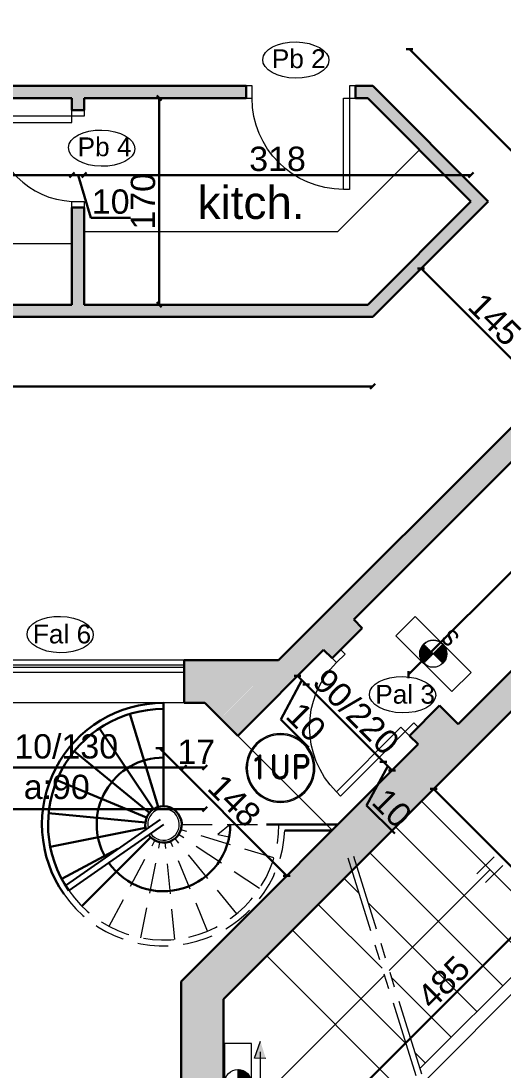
# Model space of a CAD drawing. Header units: millimetres. Extents: x 2804 to 3317, y 6834 to 7064.
# Drawn here: x 2850.22 to 2854.18, y 6931.71 to 6940.34 of the extents above; entities that cross this region are included whole.
import ezdxf

# ---------------------------------------------------------------- set-up
doc = ezdxf.new("R2010")
doc.units = ezdxf.units.MM
doc.header["$PDMODE"] = 1
for name, pattern in [('ACAD_ISO03W100', [30, 12, -18]), ('HIDDEN', [0.375, 0.25, -0.125]), ('PHANTOM2', [1.25, 0.625, -0.125, 0.125, -0.125, 0.125, -0.125])]:
    doc.linetypes.add(name, pattern=pattern)
for name, color, linetype, lineweight in [('cach', 7, 'HIDDEN', 20), ('cotation', 3, 'Continuous', 30), ('Escalier', 250, 'Continuous', 30), ('menuise', 50, 'Continuous', 18), ('SECURITE', 2, 'Continuous', 0), ('STRCUTURE METALLIQUE', 3, 'Continuous', 20), ('texte', 3, 'Continuous', 9), ('zin fin', 6, 'Continuous', 9), ('Zin inter', 80, 'ACAD_ISO03W100', 5), ('zin menuiserie', 150, 'Continuous', 5), ('Zin mur', 30, 'Continuous', 30), ('zin sanit', 150, 'Continuous', 5)]:
    doc.layers.add(name, color=color, linetype=linetype, lineweight=lineweight)
doc.layers.add('zin hatch mur', color=8, linetype='Continuous')
doc.layers.add('zin texte', color=33, linetype='Continuous')
doc.styles.add('ARIAL', font='arial.ttf')
doc.styles.add('PA3', font='arial.ttf', dxfattribs={"height": 3})
doc.styles.add('PsikTxtStyle', font='arial.ttf')
doc.styles.add('ROMAND', font='ROMAND.shx')
doc.styles.get("Standard").update_dxf_attribs({"font": 'arial.ttf'})
doc.dimstyles.new('cotation 100', dxfattribs={"dimtxt": 0.2, "dimasz": 0.04, "dimexe": 0, "dimexo": 0, "dimgap": 0.03, "dimtad": 1, "dimdec": 0, "dimlfac": 100, "dimdsep": 46, "dimtxsty": 'ARIAL', "dimblk": 'OBLIQUE', "dimcen": 0.09, "dimse1": 1, "dimse2": 1, "dimclrd": 256, "dimclre": 256, "dimclrt": 256, "dimadec": 3, "dimazin": 2, "dimtfac": 1, "dimtdec": 0, "dimtofl": 0, "dimtmove": 1, "dimatfit": 3, "dimfxl": 0, "dimtolj": 1, "dimtzin": 0, "dimlwd": -1, "dimlwe": -1, "dimarcsym": 0})

# ---------------------------------------------------------------- blocks, each defined once
blk = doc.blocks.new('P70')
at = {"layer": 'zin menuiserie'}
for p, q in [((0, 650), (0, 0)), ((50, 650), (0, 650)), ((50, 0), (50, 650)), ((-700, 0), (-650, 0)), ((-700, -100), (-700, 0)), ((-650, 0), (-650, -100)), ((0, 0), (100, 0)), ((50, -100), (50, 0)), ((100, 0), (100, -100)), ((-650, -100), (-700, -100)), ((100, -100), (50, -100))]:
    blk.add_line(p, q, dxfattribs=at)
blk.add_arc((31.3, -31.3), 682, 92.62748, 177.37252, dxfattribs=at)
blk = doc.blocks.new('_Oblique')
at = {"color": 0, "linetype": 'ByBlock', "lineweight": -2}
blk.add_line((-0.5, -0.5), (0.5, 0.5), dxfattribs=at)
blk = doc.blocks.new('*D120')
at = {"layer": 'cotation', "transparency": 16777216}
blk.add_line((2853.5091, 6938.3089), (2854.5346, 6937.2834), dxfattribs=at)
at = {"layer": 'Defpoints', "color": 0, "transparency": 16777216}
for p in [(2853.1109, 6937.9107), (2854.5346, 6937.2834), (2854.1364, 6936.8852)]:
    blk.add_point(p, dxfattribs=at)
at = {"layer": 'cotation', "transparency": 16777216, "xscale": 0.04, "yscale": 0.04, "zscale": 0.04}
for p, rotation in [((2853.5091, 6938.3089), 134.999999999441), ((2854.5346, 6937.2834), 314.999999999441)]:
    blk.add_blockref('_Oblique', p, dxfattribs=dict(at, rotation=rotation))
at = {"layer": 'cotation', "transparency": 16777216, "insert": (2854.1153, 6937.8896), "char_height": 0.2, "attachment_point": 5, "rotation": 315, "style": 'ARIAL'}
blk.add_mtext('\\A1;145', dxfattribs=at)
blk = doc.blocks.new('*D121')
at = {"layer": 'cotation', "transparency": 16777216}
blk.add_line((2855.7669, 6937.3285), (2853.4064, 6934.9681), dxfattribs=at)
at = {"layer": 'Defpoints', "color": 0, "transparency": 16777216}
for p in [(2856.1986, 6936.8968), (2853.4064, 6934.9681), (2853.8382, 6934.5364)]:
    blk.add_point(p, dxfattribs=at)
at = {"layer": 'cotation', "transparency": 16777216, "xscale": 0.04, "yscale": 0.04, "zscale": 0.04}
for p, rotation in [((2855.7669, 6937.3285), 45.00000000029249), ((2853.4064, 6934.9681), 225.0000000002925)]:
    blk.add_blockref('_Oblique', p, dxfattribs=dict(at, rotation=rotation))
at = {"layer": 'cotation', "transparency": 16777216, "insert": (2854.4932, 6936.2418), "char_height": 0.2, "attachment_point": 5, "rotation": 45, "style": 'ARIAL'}
blk.add_mtext('\\A1;334', dxfattribs=at)
blk = doc.blocks.new('*D128')
at = {"layer": 'cotation', "transparency": 16777216}
blk.add_line((2851.3535, 6939.7107), (2851.3535, 6938.0107), dxfattribs=at)
at = {"layer": 'Defpoints', "color": 0, "transparency": 16777216}
for p in [(2851.3535, 6939.7107), (2851.3535, 6938.0107), (2851.3535, 6938.0107)]:
    blk.add_point(p, dxfattribs=at)
at = {"layer": 'cotation', "transparency": 16777216, "xscale": 0.04, "yscale": 0.04, "zscale": 0.04}
for p, rotation in [((2851.3535, 6939.7107), 90), ((2851.3535, 6938.0107), 270)]:
    blk.add_blockref('_Oblique', p, dxfattribs=dict(at, rotation=rotation))
at = {"layer": 'cotation', "transparency": 16777216, "insert": (2851.2214, 6938.8607), "char_height": 0.2, "attachment_point": 5, "rotation": 90, "style": 'ARIAL'}
blk.add_mtext('\\A1;170', dxfattribs=at)
blk = doc.blocks.new('P90')
at = {"ltscale": 0.005}
for p, q in [((-50, 751.6), (-100, 751.6)), ((-100, 751.6), (-100, 0)), ((-50, 0), (-50, 751.6)), ((-900, -100), (-900, 0)), ((-900, 0), (-850, 0)), ((-850, 0), (-850, -100)), ((-100, 0), (-50, 0)), ((-50, 0), (0, 0)), ((-50, -100), (-50, 0)), ((0, 0), (0, -100)), ((-850, -100), (-900, -100)), ((0, -100), (-50, -100))]:
    blk.add_line(p, q, dxfattribs=at)
blk.add_arc((-100, 0), 751.6, 90, 180, dxfattribs=at)
blk = doc.blocks.new('*D133')
at = {"layer": 'cotation', "transparency": 16777216}
blk.add_line((2855.3892, 6938.138), (2853.4137, 6940.1135), dxfattribs=at)
at = {"layer": 'Defpoints', "color": 0, "transparency": 16777216}
for p in [(2853.4137, 6940.1135), (2853.1109, 6939.8107), (2855.0319, 6937.7807)]:
    blk.add_point(p, dxfattribs=at)
at = {"layer": 'cotation', "transparency": 16777216, "xscale": 0.04, "yscale": 0.04, "zscale": 0.04}
for p, rotation in [((2853.4137, 6940.1135), 135.0000000005856), ((2855.3892, 6938.138), 315.0000000005855)]:
    blk.add_blockref('_Oblique', p, dxfattribs=dict(at, rotation=rotation))
at = {"layer": 'cotation', "transparency": 16777216, "insert": (2854.4949, 6939.2192), "char_height": 0.2, "attachment_point": 5, "rotation": 315, "style": 'ARIAL'}
blk.add_mtext('\\A1;279', dxfattribs=at)
blk = doc.blocks.new('*D139')
at = {"layer": 'cotation', "transparency": 16777216}
blk.add_line((2852.0744, 6930.6311), (2855.5016, 6934.0583), dxfattribs=at)
at = {"layer": 'Defpoints', "color": 0, "transparency": 16777216}
for p in [(2855.5004, 6934.0595), (2855.5016, 6934.0583), (2852.0731, 6930.6323)]:
    blk.add_point(p, dxfattribs=at)
at = {"layer": 'cotation', "transparency": 16777216, "xscale": 0.04, "yscale": 0.04, "zscale": 0.04}
for p, rotation in [((2855.5016, 6934.0583), 44.99999999995059), ((2852.0744, 6930.6311), 224.9999999999506)]:
    blk.add_blockref('_Oblique', p, dxfattribs=dict(at, rotation=rotation))
at = {"layer": 'cotation', "transparency": 16777216, "insert": (2853.6945, 6932.4381), "char_height": 0.2, "attachment_point": 5, "rotation": 45, "style": 'ARIAL'}
blk.add_mtext('\\A1;485', dxfattribs=at)
blk = doc.blocks.new('*D141')
at = {"layer": 'cotation', "transparency": 16777216}
blk.add_line((2853.612, 6934.0273), (2856.6525, 6930.9867), dxfattribs=at)
at = {"layer": 'Defpoints', "color": 0, "transparency": 16777216}
for p in [(2853.5116, 6933.927), (2856.6525, 6930.9867), (2856.5522, 6930.8864)]:
    blk.add_point(p, dxfattribs=at)
at = {"layer": 'cotation', "transparency": 16777216, "xscale": 0.04, "yscale": 0.04, "zscale": 0.04}
for p, rotation in [((2853.612, 6934.0273), 134.99999999991), ((2856.6525, 6930.9867), 314.99999999991)]:
    blk.add_blockref('_Oblique', p, dxfattribs=dict(at, rotation=rotation))
at = {"layer": 'cotation', "transparency": 16777216, "insert": (2855.2257, 6932.6005), "char_height": 0.2, "attachment_point": 5, "rotation": 315, "style": 'ARIAL'}
blk.add_mtext('\\A1;430', dxfattribs=at)
blk = doc.blocks.new('*D143')
at = {"layer": 'cotation', "transparency": 16777216}
blk.add_line((2846.415, 6933.8617), (2851.7296, 6933.8617), dxfattribs=at)
at = {"layer": 'Defpoints', "color": 0, "transparency": 16777216}
for p in [(2846.415, 6934.7357), (2851.7296, 6934.7357), (2851.7296, 6933.8617)]:
    blk.add_point(p, dxfattribs=at)
at = {"layer": 'cotation', "transparency": 16777216, "xscale": 0.04, "yscale": 0.04, "zscale": 0.04, "rotation": 180}
blk.add_blockref('_Oblique', (2846.415, 6933.8617), dxfattribs=at)
at = {"layer": 'cotation', "transparency": 16777216, "xscale": 0.04, "yscale": 0.04, "zscale": 0.04}
blk.add_blockref('_Oblique', (2851.7296, 6933.8617), dxfattribs=at)
at = {"layer": 'cotation', "transparency": 16777216, "insert": (2849.0723, 6933.9939), "char_height": 0.2, "attachment_point": 5, "style": 'ARIAL'}
blk.add_mtext('\\A1;531', dxfattribs=at)
blk = doc.blocks.new('*D144')
at = {"layer": 'cotation', "transparency": 16777216}
blk.add_line((2851.3557, 6934.3617), (2852.4035, 6933.3139), dxfattribs=at)
at = {"layer": 'Defpoints', "color": 0, "transparency": 16777216}
for p in [(2851.7296, 6934.7357), (2852.7775, 6933.6878), (2852.4035, 6933.3139)]:
    blk.add_point(p, dxfattribs=at)
at = {"layer": 'cotation', "transparency": 16777216, "xscale": 0.04, "yscale": 0.04, "zscale": 0.04}
for p, rotation in [((2851.3557, 6934.3617), 134.9999999999751), ((2852.4035, 6933.3139), 314.9999999999751)]:
    blk.add_blockref('_Oblique', p, dxfattribs=dict(at, rotation=rotation))
at = {"layer": 'cotation', "transparency": 16777216, "insert": (2851.973, 6933.9312), "char_height": 0.2, "attachment_point": 5, "rotation": 315, "style": 'ARIAL'}
blk.add_mtext('\\A1;148', dxfattribs=at)
blk = doc.blocks.new('*D145')
at = {"layer": 'cotation', "transparency": 16777216}
blk.add_line((2846.6211, 6937.3386), (2853.1109, 6937.3386), dxfattribs=at)
at = {"layer": 'Defpoints', "color": 0, "transparency": 16777216}
for p in [(2846.6211, 6937.9107), (2853.1109, 6937.9107), (2853.1109, 6937.3386)]:
    blk.add_point(p, dxfattribs=at)
at = {"layer": 'cotation', "transparency": 16777216, "xscale": 0.04, "yscale": 0.04, "zscale": 0.04, "rotation": 180}
blk.add_blockref('_Oblique', (2846.6211, 6937.3386), dxfattribs=at)
at = {"layer": 'cotation', "transparency": 16777216, "xscale": 0.04, "yscale": 0.04, "zscale": 0.04}
blk.add_blockref('_Oblique', (2853.1109, 6937.3386), dxfattribs=at)
at = {"layer": 'cotation', "transparency": 16777216, "insert": (2849.866, 6937.4707), "char_height": 0.2, "attachment_point": 5, "style": 'ARIAL'}
blk.add_mtext('\\A1;649', dxfattribs=at)
blk = doc.blocks.new('*X298')
at = {"color": 0, "linetype": 'Continuous'}
for p, q in [((2123.93, 1390.31), (2124, 1390.38)), ((2133.9, 1380.42), (2123.94, 1390.38)), ((2123.98, 1389.47), (2124.89, 1390.38)), ((2124.08, 1388.69), (2125.77, 1390.38)), ((2124.23, 1387.96), (2126.66, 1390.38)), ((2124.43, 1387.27), (2127.54, 1390.38)), ((2124.67, 1386.63), (2128.43, 1390.38)), ((2133.9, 1381.3), (2124.82, 1390.38)), ((2124.94, 1386.01), (2129.31, 1390.38)), ((2125.25, 1385.44), (2130.19, 1390.38)), ((2125.58, 1384.89), (2131.08, 1390.38)), ((2133.9, 1382.19), (2125.71, 1390.38)), ((2125.95, 1384.37), (2131.96, 1390.38)), ((2126.34, 1383.88), (2132.85, 1390.38)), ((2133.9, 1383.07), (2126.59, 1390.38)), ((2126.77, 1383.42), (2133.73, 1390.39)), ((2133.9, 1383.95), (2127.47, 1390.38)), ((2133.9, 1384.84), (2128.36, 1390.38)), ((2133.9, 1385.72), (2129.24, 1390.38)), ((2133.9, 1386.61), (2130.12, 1390.38)), ((2133.9, 1387.49), (2131.01, 1390.38)), ((2133.9, 1388.37), (2131.89, 1390.38)), ((2133.9, 1389.26), (2132.77, 1390.38)), ((2133.9, 1390.14), (2133.66, 1390.39)), ((2132.98, 1380.46), (2123.98, 1389.46)), ((2131.95, 1380.61), (2124.13, 1388.42)), ((2130.74, 1380.93), (2124.45, 1387.22)), ((2129.19, 1381.6), (2125.12, 1385.66)), ((2127.22, 1382.99), (2133.9, 1389.67)), ((2127.7, 1382.58), (2133.9, 1388.79)), ((2128.2, 1382.2), (2133.9, 1387.9)), ((2128.74, 1381.86), (2133.9, 1387.02)), ((2129.3, 1381.54), (2133.9, 1386.14)), ((2129.9, 1381.25), (2133.9, 1385.25)), ((2130.53, 1381), (2133.9, 1384.37)), ((2131.2, 1380.79), (2133.9, 1383.48)), ((2131.91, 1380.61), (2133.9, 1382.6)), ((2132.67, 1380.49), (2133.9, 1381.72)), ((2133.49, 1380.42), (2133.9, 1380.83))]:
    blk.add_line(p, q, dxfattribs=at)
blk = doc.blocks.new('*X299')
at = {"color": 0, "linetype": 'Continuous'}
for p, q in [((2123.93, 1390.31), (2124, 1390.38)), ((2133.9, 1380.42), (2123.94, 1390.38)), ((2123.98, 1389.47), (2124.89, 1390.38)), ((2132.98, 1380.46), (2123.98, 1389.46)), ((2124.08, 1388.69), (2125.77, 1390.38)), ((2131.95, 1380.61), (2124.13, 1388.42)), ((2124.23, 1387.96), (2126.66, 1390.38)), ((2124.43, 1387.27), (2127.54, 1390.38)), ((2124.67, 1386.63), (2128.43, 1390.38)), ((2133.9, 1381.3), (2124.82, 1390.38)), ((2124.94, 1386.01), (2129.31, 1390.38)), ((2125.25, 1385.44), (2130.19, 1390.38)), ((2125.58, 1384.89), (2131.08, 1390.38)), ((2133.9, 1382.19), (2125.71, 1390.38)), ((2125.95, 1384.37), (2131.96, 1390.38)), ((2126.34, 1383.88), (2132.85, 1390.38)), ((2133.9, 1383.07), (2126.59, 1390.38)), ((2126.77, 1383.42), (2133.73, 1390.39)), ((2127.22, 1382.99), (2133.9, 1389.67)), ((2133.9, 1383.95), (2127.47, 1390.38)), ((2127.7, 1382.58), (2133.9, 1388.79)), ((2133.9, 1384.84), (2128.36, 1390.38)), ((2133.9, 1385.72), (2129.24, 1390.38)), ((2133.9, 1386.61), (2130.12, 1390.38)), ((2133.9, 1387.49), (2131.01, 1390.38)), ((2133.9, 1388.37), (2131.89, 1390.38)), ((2133.9, 1389.26), (2132.77, 1390.38)), ((2133.9, 1390.14), (2133.66, 1390.39)), ((2130.74, 1380.93), (2124.45, 1387.22)), ((2129.19, 1381.6), (2125.12, 1385.66)), ((2128.2, 1382.2), (2133.9, 1387.9)), ((2128.74, 1381.86), (2133.9, 1387.02)), ((2129.3, 1381.54), (2133.9, 1386.14)), ((2129.9, 1381.25), (2133.9, 1385.25)), ((2130.53, 1381), (2133.9, 1384.37)), ((2131.2, 1380.79), (2133.9, 1383.48)), ((2131.91, 1380.61), (2133.9, 1382.6)), ((2132.67, 1380.49), (2133.9, 1381.72)), ((2133.49, 1380.42), (2133.9, 1380.83))]:
    blk.add_line(p, q, dxfattribs=at)
blk = doc.blocks.new('sec 2eme')
at = {"layer": 'SECURITE', "true_color": 0x939598}
h = blk.add_hatch(color=252, dxfattribs=at)
edge = h.paths.add_edge_path()
edge.add_arc((2620.9218, 6694.8111), 0.2835, -180, 0, ccw=False)
edge.add_arc((2620.9218, 6694.8111), 0.2835, 0, 180, ccw=False)
edge = h.paths.add_edge_path(flags=16)
edge.add_arc((2620.9218, 6694.8111), 0.2733, -180, 0, ccw=False)
edge.add_arc((2620.9218, 6694.8111), 0.2733, 0, 180, ccw=False)
at = {"layer": 'SECURITE', "color": 252, "true_color": 0x939598}
for p, q in [((2621.8727, 6695.8995, 1.3959), (2622.0309, 6696.0577, 1.3959)), ((2621.8727, 6695.8995, 1.3959), (2622.0309, 6696.0577, 1.3959)), ((2622.0309, 6696.0577, 1.3959), (2622.4908, 6695.5978, 1.3959)), ((2622.0309, 6696.0577, 1.3959), (2622.4908, 6695.5978, 1.3959)), ((2622.3326, 6695.4396, 1.3959), (2621.8727, 6695.8995, 1.3959)), ((2622.3326, 6695.4396, 1.3959), (2621.8727, 6695.8995, 1.3959)), ((2622.1005, 6695.6722, 1.3959), (2622.2582, 6695.8299, 1.3959)), ((2622.1005, 6695.6722, 1.3959), (2622.2582, 6695.8299, 1.3959)), ((2622.1005, 6695.6722, 1.3959), (2622.2582, 6695.8299, 1.3959)), ((2622.1005, 6695.6722, 1.3959), (2622.2582, 6695.8299, 1.3959)), ((2622.1005, 6695.6722, 1.3959), (2622.2582, 6695.8299, 1.3959)), ((2622.1005, 6695.6722, 1.3959), (2622.2582, 6695.8299, 1.3959)), ((2622.1005, 6695.6722, 1.3959), (2622.2582, 6695.8299, 1.3959)), ((2622.1005, 6695.6722, 1.3959), (2622.2582, 6695.8299, 1.3959)), ((2622.2582, 6695.6722, 1.3959), (2622.102, 6695.8282, 1.3959)), ((2622.2582, 6695.6722, 1.3959), (2622.102, 6695.8282, 1.3959)), ((2622.4908, 6695.5978, 1.3959), (2622.3326, 6695.4396, 1.3959)), ((2622.4908, 6695.5978, 1.3959), (2622.3326, 6695.4396, 1.3959)), ((2620.461, 6692.5452, 1.1167), (2620.461, 6691.9013, 1.1167)), ((2620.6825, 6692.5452, 1.1167), (2620.461, 6692.5452, 1.1167)), ((2620.461, 6692.5452, 1.1167), (2620.461, 6691.9013, 1.1167)), ((2620.6825, 6692.5452, 1.1167), (2620.461, 6692.5452, 1.1167)), ((2620.6825, 6691.9013, 1.1167), (2620.6825, 6692.5452, 1.1167)), ((2620.6825, 6691.9013, 1.1167), (2620.6825, 6692.5452, 1.1167)), ((2620.7089, 6692.4237, 1.1167), (2620.7565, 6692.5642, 1.1167)), ((2620.7089, 6692.4237, 1.1167), (2620.7565, 6692.5642, 1.1167)), ((2620.8014, 6692.4208, 1.1167), (2620.7089, 6692.4237, 1.1167)), ((2620.8014, 6692.4208, 1.1167), (2620.7089, 6692.4237, 1.1167)), ((2620.756, 6692.4773, 1.1167), (2620.7559, 6691.8794, 1.1167)), ((2620.756, 6692.4773, 1.1167), (2620.7559, 6691.8794, 1.1167)), ((2620.5717, 6692.3303, 1.1167), (2620.5716, 6692.1118, 1.1167)), ((2620.5717, 6692.3303, 1.1167), (2620.5716, 6692.1118, 1.1167))]:
    blk.add_line(p, q, dxfattribs=at)
for centre, radius in [((2622.1794, 6695.7511, 1.3959), 0.1115), ((2622.1794, 6695.7511, 1.3959), 0.1115), ((2620.5717, 6692.2199, 1.1167), 0.1104), ((2620.5717, 6692.2199, 1.1167), 0.1104)]:
    blk.add_circle(centre, radius, dxfattribs=at)
for centre, radius, start, end in [((2622.1794, 6695.7511, 1.3959), 0.1115, 135, 225), ((2622.1794, 6695.7511, 1.3959), 0.1115, 135, 225), ((2622.1794, 6695.7511, 1.3959), 0.1115, 135, 225), ((2622.1794, 6695.7511, 1.3959), 0.1115, 135, 225), ((2622.1794, 6695.7511, 1.3959), 0.1115, 135, 225), ((2622.1794, 6695.7511, 1.3959), 0.1115, 135, 225), ((2622.1794, 6695.7511, 1.3959), 0.1115, 45, 135), ((2622.1794, 6695.7511, 1.3959), 0.1115, 45, 135), ((2622.1794, 6695.7511, 1.3959), 0.1115, 45, 135), ((2622.1794, 6695.7511, 1.3959), 0.1115, 45, 135), ((2622.1794, 6695.7511, 1.3959), 0.1115, 45, 135), ((2622.1794, 6695.7511, 1.3959), 0.1115, 45, 135), ((2620.9218, 6694.8111, 0), 0.2835, 0, 180), ((2620.9218, 6694.8111, 0), 0.2733, 0, 180), ((2620.9218, 6694.8111, 0), 0.2835, 180, 0), ((2620.9218, 6694.8111, 0), 0.2733, 180, 0)]:
    blk.add_arc(centre, radius, start, end, dxfattribs=at)
blk.add_solid([(2620.7089, 6692.4237, 1.1167), (2620.7565, 6692.5642, 1.1167), (2620.8014, 6692.4208, 1.1167)], dxfattribs=at)
blk.add_solid([(2620.7089, 6692.4237, 1.1167), (2620.7565, 6692.5642, 1.1167), (2620.8014, 6692.4208, 1.1167)], dxfattribs=at)
at = {"layer": 'SECURITE', "color": 252, "true_color": 0x939598, "extrusion": (0, 0, -1)}
for name, p, xscale, yscale, zscale, rotation in [('*X298', (-2594.3057, 6689.851, -1.3959), 0.01118662045994821, 0.01118662045994821, 0.01118662045994821, 134.9614910721125), ('*X298', (-2594.3057, 6689.851, -1.3959), 0.01118662045994821, 0.01118662045994821, 0.01118662045994821, 134.9614910721125), ('*X298', (-2650.0569, 6689.8697, -1.3959), -0.01118662049062554, 0.01118662042579673, 0.01118662047361531, 225.0000000000001), ('*X298', (-2650.0569, 6689.8697, -1.3959), -0.01118662049062554, 0.01118662042579673, 0.01118662047361531, 225.0000000000001), ('*X299', (-2635.9699, 6715.8524, -1.1167), 0.01107475427745157, 0.01107475427745157, 0.01107475427745157, 270), ('*X299', (-2635.9699, 6715.8524, -1.1167), 0.01107475427745157, 0.01107475427745157, 0.01107475427745157, 270)]:
    blk.add_blockref(name, p, dxfattribs=dict(at, xscale=xscale, yscale=yscale, zscale=zscale, rotation=rotation))
at = {"layer": 'SECURITE', "color": 252, "true_color": 0x939598}
for name, p, xscale, yscale, zscale, rotation in [('*X298', (2650.0569, 6689.8697, 1.3959), 0.01118662049062553, 0.01118662049062553, 0.01118662049062553, 134.9999999999999), ('*X298', (2650.0569, 6689.8697, 1.3959), 0.01118662049062553, 0.01118662049062553, 0.01118662049062553, 134.9999999999999), ('*X299', (2635.9699, 6715.8524, 1.1167), -0.01107475427745157, 0.01107475427745157, 0.01107475427745157, 90), ('*X299', (2635.9699, 6715.8524, 1.1167), -0.01107475427745157, 0.01107475427745157, 0.01107475427745157, 90)]:
    blk.add_blockref(name, p, dxfattribs=dict(at, xscale=xscale, yscale=yscale, zscale=zscale, rotation=rotation))
at = {"layer": 'SECURITE', "color": 252, "true_color": 0x939598, "style": 'PA3', "text_generation_flag": 6, "width": 0.85}
blk.add_text('s', height=0.176, rotation=315, dxfattribs=at).set_placement((2622.4033, 6695.8923, 1.3959))
at = {"layer": 'SECURITE', "color": 252, "true_color": 0x939598, "style": 'ROMAND'}
blk.add_text('1UP', height=0.19125, dxfattribs=at).set_placement((2620.666, 6694.7253, 0))
blk = doc.blocks.new('*D459')
at = {"layer": 'cotation', "transparency": 16777216}
blk.add_line((2851.7296, 6934.2036), (2851.5582, 6934.2036), dxfattribs=at)
at = {"layer": 'Defpoints', "color": 0, "transparency": 16777216}
for p in [(2851.5582, 6934.7357), (2851.7296, 6934.7357), (2851.5582, 6934.2036)]:
    blk.add_point(p, dxfattribs=at)
at = {"layer": 'cotation', "transparency": 16777216, "xscale": 0.04, "yscale": 0.04, "zscale": 0.04}
for p, rotation in [((2851.5582, 6934.2036), 179.999999999392), ((2851.7296, 6934.2036), 359.9999999993921)]:
    blk.add_blockref('_Oblique', p, dxfattribs=dict(at, rotation=rotation))
at = {"layer": 'cotation', "transparency": 16777216, "insert": (2851.6589, 6934.334), "char_height": 0.2, "attachment_point": 5, "style": 'ARIAL'}
blk.add_mtext('\\A1;17', dxfattribs=at)
blk = doc.blocks.new('*D460')
at = {"layer": 'cotation', "transparency": 16777216}
blk.add_line((2851.5582, 6934.2036), (2849.4632, 6934.2036), dxfattribs=at)
at = {"layer": 'Defpoints', "color": 0, "transparency": 16777216}
for p in [(2849.4632, 6934.7357), (2851.5582, 6934.7357), (2849.4632, 6934.2036)]:
    blk.add_point(p, dxfattribs=at)
at = {"layer": 'cotation', "transparency": 16777216, "xscale": 0.04, "yscale": 0.04, "zscale": 0.04, "rotation": 180}
blk.add_blockref('_Oblique', (2849.4632, 6934.2036), dxfattribs=at)
at = {"layer": 'cotation', "transparency": 16777216, "xscale": 0.04, "yscale": 0.04, "zscale": 0.04}
blk.add_blockref('_Oblique', (2851.5582, 6934.2036), dxfattribs=at)
at = {"layer": 'cotation', "transparency": 16777216, "insert": (2850.5107, 6934.2099), "char_height": 0.2, "attachment_point": 5, "style": 'ARIAL'}
blk.add_mtext('\\A1;210/130\\Pa:90', dxfattribs=at)
blk = doc.blocks.new('*D784')
at = {"layer": 'cotation', "transparency": 16777216}
for p, q in [((2853.2699, 6934.1803), (2853.1992, 6934.251)), ((2853.2346, 6934.2156), (2853.0607, 6933.8927)), ((2853.0607, 6933.8927), (2853.2919, 6933.6614))]:
    blk.add_line(p, q, dxfattribs=at)
at = {"layer": 'Defpoints', "color": 0, "transparency": 16777216}
for p in [(2853.4139, 6934.4656), (2853.4846, 6934.3949), (2853.1992, 6934.251)]:
    blk.add_point(p, dxfattribs=at)
at = {"layer": 'cotation', "transparency": 16777216, "xscale": 0.04, "yscale": 0.04, "zscale": 0.04}
for p, rotation in [((2853.1992, 6934.251), 135.0000000009212), ((2853.2699, 6934.1803), 315.0000000009211)]:
    blk.add_blockref('_Oblique', p, dxfattribs=dict(at, rotation=rotation))
at = {"layer": 'cotation', "transparency": 16777216, "insert": (2853.2697, 6933.8705), "char_height": 0.2, "attachment_point": 5, "rotation": 315, "style": 'ARIAL'}
blk.add_mtext('\\A1;10', dxfattribs=at)
blk = doc.blocks.new('*D785')
at = {"layer": 'cotation', "transparency": 16777216}
blk.add_line((2853.1992, 6934.251), (2852.5628, 6934.8874), dxfattribs=at)
at = {"layer": 'Defpoints', "color": 0, "transparency": 16777216}
for p in [(2852.7775, 6935.102), (2852.5628, 6934.8874), (2853.4139, 6934.4656)]:
    blk.add_point(p, dxfattribs=at)
at = {"layer": 'cotation', "transparency": 16777216, "xscale": 0.04, "yscale": 0.04, "zscale": 0.04}
for p, rotation in [((2852.5628, 6934.8874), 135.0000000009212), ((2853.1992, 6934.251), 315.0000000009211)]:
    blk.add_blockref('_Oblique', p, dxfattribs=dict(at, rotation=rotation))
at = {"layer": 'cotation', "transparency": 16777216, "insert": (2852.9754, 6934.6635), "char_height": 0.2, "attachment_point": 5, "rotation": 315, "style": 'ARIAL'}
blk.add_mtext('\\A1;90/220', dxfattribs=at)
blk = doc.blocks.new('*D786')
at = {"layer": 'cotation', "transparency": 16777216}
for p, q in [((2852.5628, 6934.8874), (2852.4921, 6934.9581)), ((2852.5275, 6934.9227), (2852.3536, 6934.5998)), ((2852.3536, 6934.5998), (2852.5848, 6934.3685))]:
    blk.add_line(p, q, dxfattribs=at)
at = {"layer": 'Defpoints', "color": 0, "transparency": 16777216}
for p in [(2852.7068, 6935.1728), (2852.7775, 6935.102), (2852.4921, 6934.9581)]:
    blk.add_point(p, dxfattribs=at)
at = {"layer": 'cotation', "transparency": 16777216, "xscale": 0.04, "yscale": 0.04, "zscale": 0.04}
for p, rotation in [((2852.4921, 6934.9581), 135.0000000009212), ((2852.5628, 6934.8874), 315.0000000009211)]:
    blk.add_blockref('_Oblique', p, dxfattribs=dict(at, rotation=rotation))
at = {"layer": 'cotation', "transparency": 16777216, "insert": (2852.5626, 6934.5776), "char_height": 0.2, "attachment_point": 5, "rotation": 315, "style": 'ARIAL'}
blk.add_mtext('\\A1;10', dxfattribs=at)
blk = doc.blocks.new('*D897')
at = {"layer": 'cotation', "transparency": 16777216}
blk.add_line((2848.454, 6939.077), (2850.6359, 6939.077), dxfattribs=at)
at = {"layer": 'Defpoints', "color": 0, "transparency": 16777216}
for p in [(2848.454, 6939.7107), (2850.6359, 6939.7107), (2850.6359, 6939.077)]:
    blk.add_point(p, dxfattribs=at)
at = {"layer": 'cotation', "transparency": 16777216, "xscale": 0.04, "yscale": 0.04, "zscale": 0.04, "rotation": 180}
blk.add_blockref('_Oblique', (2848.454, 6939.077), dxfattribs=at)
at = {"layer": 'cotation', "transparency": 16777216, "xscale": 0.04, "yscale": 0.04, "zscale": 0.04}
blk.add_blockref('_Oblique', (2850.6359, 6939.077), dxfattribs=at)
at = {"layer": 'cotation', "transparency": 16777216, "insert": (2849.5449, 6939.2091), "char_height": 0.2, "attachment_point": 5, "style": 'ARIAL'}
blk.add_mtext('\\A1;218', dxfattribs=at)
blk = doc.blocks.new('*D898')
at = {"layer": 'cotation', "transparency": 16777216}
for p, q in [((2850.6359, 6939.077), (2850.7359, 6939.077)), ((2850.6859, 6939.077), (2850.7913, 6938.7257)), ((2850.7913, 6938.7257), (2851.1183, 6938.7257))]:
    blk.add_line(p, q, dxfattribs=at)
at = {"layer": 'Defpoints', "color": 0, "transparency": 16777216}
for p in [(2850.6359, 6939.7107), (2850.7359, 6939.7107), (2850.7359, 6939.077)]:
    blk.add_point(p, dxfattribs=at)
at = {"layer": 'cotation', "transparency": 16777216, "xscale": 0.04, "yscale": 0.04, "zscale": 0.04, "rotation": 180}
blk.add_blockref('_Oblique', (2850.6359, 6939.077), dxfattribs=at)
at = {"layer": 'cotation', "transparency": 16777216, "xscale": 0.04, "yscale": 0.04, "zscale": 0.04}
blk.add_blockref('_Oblique', (2850.7359, 6939.077), dxfattribs=at)
at = {"layer": 'cotation', "transparency": 16777216, "insert": (2850.9548, 6938.8578), "char_height": 0.2, "attachment_point": 5, "style": 'ARIAL'}
blk.add_mtext('\\A1;10', dxfattribs=at)
blk = doc.blocks.new('*D899')
at = {"layer": 'cotation', "transparency": 16777216}
blk.add_line((2850.7359, 6939.077), (2853.9195, 6939.077), dxfattribs=at)
at = {"layer": 'Defpoints', "color": 0, "transparency": 16777216}
for p in [(2850.7359, 6939.7107), (2853.9195, 6939.077), (2853.9195, 6938.8607)]:
    blk.add_point(p, dxfattribs=at)
at = {"layer": 'cotation', "transparency": 16777216, "xscale": 0.04, "yscale": 0.04, "zscale": 0.04, "rotation": 180}
blk.add_blockref('_Oblique', (2850.7359, 6939.077), dxfattribs=at)
at = {"layer": 'cotation', "transparency": 16777216, "xscale": 0.04, "yscale": 0.04, "zscale": 0.04}
blk.add_blockref('_Oblique', (2853.9195, 6939.077), dxfattribs=at)
at = {"layer": 'cotation', "transparency": 16777216, "insert": (2852.3277, 6939.2092), "char_height": 0.2, "attachment_point": 5, "style": 'ARIAL'}
blk.add_mtext('\\A1;318', dxfattribs=at)
blk = doc.blocks.new('*D900')
at = {"layer": 'cotation', "transparency": 16777216}
for p, q in [((2854.5346, 6937.2834), (2854.6761, 6937.142)), ((2854.6053, 6937.2127), (2854.7406, 6937.2855)), ((2854.7406, 6937.2855), (2854.9875, 6937.0386))]:
    blk.add_line(p, q, dxfattribs=at)
at = {"layer": 'Defpoints', "color": 0, "transparency": 16777216}
for p in [(2854.6761, 6937.142), (2854.1364, 6936.8852), (2854.3982, 6936.8642)]:
    blk.add_point(p, dxfattribs=at)
at = {"layer": 'cotation', "transparency": 16777216, "xscale": 0.04, "yscale": 0.04, "zscale": 0.04}
for p, rotation in [((2854.5346, 6937.2834), 134.999999999441), ((2854.6761, 6937.142), 314.999999999441)]:
    blk.add_blockref('_Oblique', p, dxfattribs=dict(at, rotation=rotation))
at = {"layer": 'cotation', "transparency": 16777216, "insert": (2854.9575, 6937.2555), "char_height": 0.2, "attachment_point": 5, "rotation": 315, "style": 'ARIAL'}
blk.add_mtext('\\A1;20', dxfattribs=at)
blk = doc.blocks.new('pb1')
at = {"layer": 'menuise'}
blk.add_ellipse((2979.6383, 6941.2136), major_axis=(-0.2729, 0.0047), ratio=0.546469, start_param=-1.570796, end_param=4.712389, dxfattribs=at)
at = {"layer": 'menuise', "insert": (2979.4407, 6941.3018), "char_height": 0.1544, "width": 2.341262, "attachment_point": 1, "style": 'PsikTxtStyle'}
blk.add_mtext('Pb 2', dxfattribs=at)
blk = doc.blocks.new('pb3')
at = {"layer": 'menuise'}
blk.add_ellipse((2903.9566, 6929.8802), major_axis=(-0.2729, 0.0047), ratio=0.546469, start_param=-1.570796, end_param=4.712389, dxfattribs=at)
at = {"layer": 'menuise', "insert": (2903.7589, 6929.9684), "char_height": 0.1544, "width": 2.341262, "attachment_point": 1, "style": 'PsikTxtStyle'}
blk.add_mtext('Pb 4', dxfattribs=at)
blk = doc.blocks.new('fal6')
at = {"layer": 'menuise'}
blk.add_ellipse((2848.3911, 7006.8449), major_axis=(-0.2729, 0.0047), ratio=0.546469, start_param=-1.570796, end_param=4.712389, dxfattribs=at)
at = {"layer": 'menuise', "insert": (2848.1667, 7006.9262), "char_height": 0.1544, "width": 2.341262, "attachment_point": 1, "style": 'PsikTxtStyle'}
blk.add_mtext('Fal 6', dxfattribs=at)
blk = doc.blocks.new('pal3')
at = {"layer": 'menuise'}
blk.add_ellipse((2894.4891, 6938.2261), major_axis=(-0.2729, 0.0047), ratio=0.546469, start_param=-1.570796, end_param=4.712389, dxfattribs=at)
at = {"layer": 'menuise', "insert": (2894.2647, 6938.3073), "char_height": 0.1544, "width": 2.341262, "attachment_point": 1, "style": 'PsikTxtStyle'}
blk.add_mtext('Pal 3', dxfattribs=at)

msp = doc.modelspace()

# ---------------------------------------------------------------- hatches: boundary and pattern name
at = {"layer": 'zin hatch mur'}
h = msp.add_hatch(color=256, dxfattribs=at)
h.dxf.hatch_style = 1
h.paths.add_polyline_path([(2846.6285, 6939.7107), (2847.454, 6939.7107), (2847.454, 6939.8107), (2846.5762, 6939.8107), (2846.4093, 6944.7856), (2846.0451, 6944.7843), (2846.415, 6934.7357), (2846.9681, 6934.7357), (2846.9681, 6935.0857), (2846.7376, 6935.0857), (2846.6211, 6937.9107), (2853.1109, 6937.9107), (2854.0609, 6938.8607), (2853.1109, 6939.8107), (2852.9695, 6939.8107), (2852.9695, 6939.7107), (2853.0695, 6939.7107), (2853.9195, 6938.8607), (2853.0695, 6938.0107), (2850.7359, 6938.0107), (2850.7359, 6938.8107), (2850.6359, 6938.8107), (2850.6359, 6938.0107), (2849.154, 6938.0107), (2849.154, 6938.6107), (2848.454, 6938.6107), (2848.454, 6939.7107), (2850.6359, 6939.7107), (2850.6359, 6939.6107), (2850.7359, 6939.6107), (2850.7359, 6939.7107), (2852.0695, 6939.7107), (2852.0695, 6939.8107), (2848.254, 6939.8107), (2848.254, 6939.7107), (2848.354, 6939.7107), (2848.354, 6938.0107), (2846.6285, 6938.0107)])
h.paths.add_polyline_path([(2848.454, 6938.5107), (2849.054, 6938.5107), (2849.054, 6938.0107), (2848.454, 6938.0107)], flags=16)
h.paths.add_polyline_path([(2848.504, 6938.4607), (2849.004, 6938.4607), (2849.004, 6938.0607), (2848.934, 6938.3907)], flags=0)
h.paths.add_polyline_path([(2849.004, 6938.4607), (2848.504, 6938.4607), (2848.934, 6938.3907), (2849.004, 6938.0607)], flags=0)
h = msp.add_hatch(color=256, dxfattribs=at)
h.dxf.hatch_style = 1
h.paths.add_polyline_path([(2851.8746, 6935.0857), (2851.5582, 6935.0857), (2851.5582, 6934.7357), (2851.7296, 6934.7357), (2851.8584, 6934.6069), (2852.3369, 6935.0857)])
h.paths.add_polyline_path([(2849.4632, 6935.0857), (2849.0632, 6935.0857), (2849.0632, 6934.7357), (2849.4632, 6934.7357)])
h.paths.add_polyline_path([(2851.9997, 6934.4656), (2852.7068, 6935.1728), (2852.7775, 6935.102), (2853.025, 6935.3495), (2852.9543, 6935.4202), (2855.4031, 6937.8691), (2855.2617, 6938.0105), (2851.8583, 6934.6071)])
h = msp.add_hatch(color=256, dxfattribs=at)
h.dxf.hatch_style = 1
h.paths.add_polyline_path([(2857.7542, 6935.3412), (2857.6128, 6935.1997), (2857.9133, 6934.8992), (2857.8426, 6934.8285), (2857.9133, 6934.7578), (2858.1255, 6934.9699)])
h.paths.add_polyline_path([(2857.3477, 6934.1921), (2857.2769, 6934.2628), (2857.2062, 6934.1921), (2856.9057, 6934.4926), (2856.835, 6934.4219), (2857.1355, 6934.1214), (2857.0648, 6934.0507), (2857.1355, 6933.98)], flags=17)
h.paths.add_polyline_path([(2867.3783, 6931.8857), (2867.3779, 6932.0857), (2863.1664, 6932.0857), (2860.7109, 6934.5412), (2860.7109, 6935.1357), (2860.5109, 6935.1357), (2860.5109, 6934.4584), (2861.2367, 6933.7325), (2861.1105, 6933.6062), (2861.2519, 6933.4648), (2861.3782, 6933.5911), (2863.0836, 6931.8857)])
h.paths.add_polyline_path([(2857.5598, 6932.4244), (2857.3477, 6932.2122), (2857.6128, 6931.9471), (2854.924, 6929.2582), (2853.4472, 6929.2582), (2851.8834, 6930.822), (2851.8834, 6932.2988), (2854.5723, 6934.9876), (2854.4061, 6935.1538), (2853.8134, 6934.5611), (2853.6614, 6934.7131), (2853.4139, 6934.4656), (2853.4846, 6934.3949), (2851.5334, 6932.4438), (2851.5334, 6930.6276), (2853.2528, 6928.9082), (2855.069, 6928.9082), (2856.313, 6930.1523), (2856.4063, 6930.059), (2856.6563, 6930.309), (2856.457, 6930.5084), (2859.3806, 6933.432), (2860.2998, 6932.5127), (2860.5448, 6932.7577), (2860.4034, 6932.8991), (2860.2998, 6932.7956), (2859.1154, 6933.98), (2858.9033, 6933.7679), (2858.974, 6933.6971), (2859.0447, 6933.7679), (2859.3099, 6933.5027), (2858.3906, 6932.5835), (2858.1255, 6932.8486), (2858.1962, 6932.9193), (2858.1255, 6932.99), (2857.9133, 6932.7779), (2857.9841, 6932.7072), (2858.0548, 6932.7779), (2858.3199, 6932.5127), (2857.825, 6932.0178), (2857.5598, 6932.2829), (2857.6305, 6932.3536)])
h.paths.add_polyline_path([(2856.3577, 6933.2022), (2857.1355, 6933.98), (2857.0648, 6934.0507), (2856.4284, 6933.4143), (2856.1279, 6933.7148), (2855.9865, 6933.5734)], flags=17)

# ---------------------------------------------------------------- linework, layer by layer
at = {"color": 2}
for p, q in [((2851.3605, 6933.7767), (2850.5819, 6933.2346)), ((2851.3891, 6933.7357), (2850.6094, 6933.1929))]:
    msp.add_line(p, q, dxfattribs=at)
at = {"layer": 'cach', "color": 2}
for p, q in [((2851.5391, 6933.7357), (2852.3391, 6933.7357)), ((2851.5391, 6933.7357), (2852.3891, 6933.7357)), ((2851.9391, 6933.7357), (2851.8361, 6933.6523)), ((2851.9391, 6933.7357), (2851.8361, 6933.6523)), ((2852.179, 6933.2079), (2851.5138, 6933.6524)), ((2852.179, 6933.2079), (2851.5138, 6933.6524)), ((2852.2981, 6933.4599), (2851.5326, 6933.6921)), ((2852.2981, 6933.4599), (2851.5326, 6933.6921)), ((2851.8361, 6933.6523), (2851.9297, 6933.6349)), ((2851.8361, 6933.6523), (2851.9297, 6933.6349)), ((2850.7173, 6933.0639), (2851.283, 6933.6296)), ((2850.9412, 6932.8979), (2851.3183, 6933.6034)), ((2851.2037, 6932.8039), (2851.3598, 6933.5886)), ((2851.2037, 6932.8039), (2851.3598, 6933.5886)), ((2851.4822, 6932.7903), (2851.4038, 6933.5864)), ((2851.4822, 6932.7903), (2851.4038, 6933.5864)), ((2851.7526, 6932.858), (2851.4465, 6933.5971)), ((2851.7526, 6932.858), (2851.4465, 6933.5971)), ((2851.9917, 6933.0013), (2851.4842, 6933.6197)), ((2851.9917, 6933.0013), (2851.4842, 6933.6197))]:
    msp.add_line(p, q, dxfattribs=at)
for radius, end in [(0.95, 0), (1, 357.13402)]:
    msp.add_arc((2851.3891, 6933.7357), radius, 214.84778, end, dxfattribs=at)
at = {"layer": 'Escalier', "color": 2}
for p, q in [((2851.3891, 6934.7357), (2851.3891, 6933.8857)), ((2851.1133, 6934.6448), (2851.3455, 6933.8792)), ((2851.1133, 6934.6448), (2851.3455, 6933.8792)), ((2850.8613, 6934.5256), (2851.3057, 6933.8604)), ((2850.8613, 6934.5256), (2851.3057, 6933.8604)), ((2850.6547, 6934.3384), (2851.2731, 6933.8308)), ((2850.6547, 6934.3384), (2851.2731, 6933.8308)), ((2850.5114, 6934.0992), (2851.2505, 6933.7931)), ((2850.5114, 6934.0992), (2851.2505, 6933.7931)), ((2850.4436, 6933.8288), (2851.2398, 6933.7504)), ((2850.4436, 6933.8288), (2851.2398, 6933.7504)), ((2852.2369, 6933.7357), (2852.8254, 6933.7357)), ((2850.4573, 6933.5504), (2851.2419, 6933.7064)), ((2850.4573, 6933.5504), (2851.2419, 6933.7064)), ((2852.3878, 6933.6857), (2852.7754, 6933.6857)), ((2850.7173, 6933.0639), (2851.283, 6933.6296)), ((2850.5512, 6933.2879), (2851.0124, 6933.5344)), ((2850.5512, 6933.2879), (2851.0124, 6933.5344))]:
    msp.add_line(p, q, dxfattribs=at)
for radius, start, end in [(1, 90, 214.84778), (0.95, 90, 214.84778), (0.95, 90, 214.84778), (0.55, 90, 209.63187), (0.55, 90, 209.63187), (0.15, 214.84778, 195.37656), (0.55, 214.84778, 0), (0.55, 214.84778, 0)]:
    msp.add_arc((2851.3891, 6933.7357), radius, start, end, dxfattribs=at)
at = {"layer": 'STRCUTURE METALLIQUE', "color": 2}
msp.add_arc((2851.3891, 6933.7357), 0.13, 214.84778, 192.22791, dxfattribs=at)
at = {"layer": 'texte', "linetype": 'PHANTOM2', "lineweight": 9}
for p, q in [((2852.9528, 6933.4748), (2853.5698, 6931.5034)), ((2852.9051, 6933.4599), (2853.5221, 6931.4885))]:
    msp.add_line(p, q, dxfattribs=at)
at = {"layer": 'zin fin'}
for p, q in [((2851.5582, 6934.7357), (2849.4632, 6934.7357)), ((2851.9997, 6934.4656), (2852.7775, 6933.6878)), ((2853.5116, 6933.927), (2854.6054, 6932.8332)), ((2853.2995, 6933.7148), (2854.3932, 6932.6211)), ((2853.0873, 6933.5027), (2854.1811, 6932.4089)), ((2852.8752, 6933.2906), (2852.9959, 6933.1699)), ((2852.6631, 6933.0784), (2853.1891, 6932.5524)), ((2853.0721, 6933.0937), (2853.969, 6932.1968)), ((2852.4509, 6932.8663), (2853.3824, 6931.9348)), ((2854.6054, 6932.8332), (2853.4997, 6931.7275)), ((2854.6054, 6932.6918), (2853.5334, 6931.6198)), ((2852.2388, 6932.6542), (2855.2794, 6929.6136)), ((2853.2654, 6932.4761), (2853.7568, 6931.9847)), ((2853.4587, 6931.8586), (2853.5447, 6931.7725))]:
    msp.add_line(p, q, dxfattribs=at)
for points in [[(2854.1104, 6933.4696), (2853.969, 6933.3282)], [(2854.1811, 6933.3989), (2854.0397, 6933.2575)], [(2854.075, 6933.3635), (2853.2469, 6932.5353)], [(2853.207, 6932.4954), (2852.2719, 6931.5604), (2854.1856, 6929.6467), (2855.9887, 6931.4498), (2855.7754, 6931.3619), (2855.8381, 6931.2992)]]:
    msp.add_lwpolyline(points, dxfattribs=at)
at = {"layer": 'zin menuiserie'}
for p, q in [((2851.5582, 6935.0857), (2849.4632, 6935.0857)), ((2851.5582, 6935.0457), (2849.4632, 6935.0457)), ((2851.5582, 6935.0257), (2849.4632, 6935.0257)), ((2851.5582, 6934.9857), (2849.4632, 6934.9857))]:
    msp.add_line(p, q, dxfattribs=at)
at = {"layer": 'Zin mur'}
for p, q in [((2852.0695, 6939.8107), (2848.254, 6939.8107)), ((2852.0695, 6939.7107), (2852.0695, 6939.8107)), ((2853.1109, 6939.8107), (2852.9695, 6939.8107)), ((2852.9695, 6939.7107), (2852.9695, 6939.8107)), ((2854.0609, 6938.8607), (2853.1109, 6939.8107)), ((2850.6359, 6939.7107), (2848.454, 6939.7107)), ((2850.6359, 6939.7107), (2850.6359, 6939.6107)), ((2852.0695, 6939.7107), (2850.7359, 6939.7107)), ((2850.7359, 6939.7107), (2850.7359, 6939.6107)), ((2853.0695, 6939.7107), (2852.9695, 6939.7107)), ((2853.9195, 6938.8607), (2853.0695, 6939.7107)), ((2850.7359, 6939.6107), (2850.6359, 6939.6107)), ((2853.9195, 6938.8607), (2853.0695, 6938.0107)), ((2854.0609, 6938.8607), (2853.1109, 6937.9107)), ((2850.7359, 6938.8107), (2850.6359, 6938.8107)), ((2850.6359, 6938.8107), (2850.6359, 6938.0107)), ((2850.7359, 6938.8107), (2850.7359, 6938.0107)), ((2850.6359, 6938.0107), (2849.154, 6938.0107)), ((2853.0695, 6938.0107), (2850.7359, 6938.0107)), ((2852.3369, 6935.0857), (2855.2617, 6938.0105)), ((2853.1109, 6937.9107), (2846.6211, 6937.9107)), ((2852.9543, 6935.4202), (2855.4031, 6937.8691)), ((2852.9543, 6935.4202), (2853.025, 6935.3495)), ((2852.7775, 6935.102), (2853.025, 6935.3495)), ((2851.9997, 6934.4656), (2852.7068, 6935.1728)), ((2852.7068, 6935.1728), (2852.7775, 6935.102)), ((2852.3369, 6935.0857), (2851.5582, 6935.0857)), ((2851.5582, 6934.7357), (2851.5582, 6935.0857)), ((2851.5582, 6934.7357), (2851.7296, 6934.7357)), ((2851.7296, 6934.7357), (2851.9997, 6934.4656)), ((2853.4139, 6934.4656), (2853.6614, 6934.7131)), ((2853.6614, 6934.7131), (2853.8134, 6934.5611)), ((2853.4139, 6934.4656), (2853.4846, 6934.3949)), ((2851.5334, 6932.4438), (2851.5334, 6930.6276)), ((2851.8834, 6932.2988), (2851.8834, 6930.822))]:
    msp.add_line(p, q, dxfattribs=at)
at = {"layer": 'Zin mur', "ltscale": 0.02}
for p, q in [((2853.8134, 6934.5611), (2856.1739, 6936.9216)), ((2851.8834, 6932.2988), (2854.5723, 6934.9876)), ((2851.5334, 6932.4438), (2853.4846, 6934.3949))]:
    msp.add_line(p, q, dxfattribs=at)
at = {"layer": 'zin sanit'}
for p, q in [((2853.4952, 6939.285), (2852.8209, 6938.6107)), ((2852.8209, 6938.6107), (2850.7359, 6938.6107)), ((2850.6359, 6938.5107), (2849.154, 6938.5107))]:
    msp.add_line(p, q, dxfattribs=at)

# ---------------------------------------------------------------- block references
at = {"layer": 'cotation'}
for name, p in [('pb1', (-127.1601, -1.1904)), ('pb3', (-53.0768, 9.418)), ('fal6', (2.1476, -71.5472)), ('pal3', (-41.1327, -3.4239))]:
    msp.add_blockref(name, p, dxfattribs=at)
at = {"layer": 'SECURITE', "color": 214, "true_color": 0xa81592}
msp.add_blockref('sec 2eme', (231.4298, 239.3887), dxfattribs=at)
at = {"layer": 'Zin inter', "ltscale": 0.01, "xscale": 0.001, "yscale": 0.001, "zscale": 0.001, "rotation": 90}
msp.add_blockref('P70', (2850.6359, 6939.5107), dxfattribs=at)
at = {"layer": 'zin menuiserie', "xscale": -0.0009999999999999994, "yscale": 0.0009999999999999994, "zscale": 0.0009999999999999994, "rotation": 180}
msp.add_blockref('P90', (2852.9695, 6939.7107), dxfattribs=at)
at = {"layer": 'zin menuiserie', "color": 8, "xscale": -0.001, "yscale": 0.001, "zscale": 0.001, "rotation": 134.9999999999528}
msp.add_blockref('P90', (2853.4139, 6934.4656), dxfattribs=at)

# ---------------------------------------------------------------- texts
at = {"layer": 'zin texte', "insert": (2851.67, 6938.986), "char_height": 0.27, "attachment_point": 1}
msp.add_mtext_dynamic_manual_height_columns('kitch.', width=34.103171, gutter_width=12.5, heights=[0], dxfattribs=at)

# ---------------------------------------------------------------- dimensions: what is measured, and where the dimension line sits
at = {"layer": 'cotation'}
for base, p1, p2, angle, picture, middle in [((2853.4137, 6940.1135), (2855.0319, 6937.7807), (2853.1109, 6939.8107), 315, '*D133', (2854.4949, 6939.2192)), ((2851.3535, 6938.0107), (2851.3535, 6939.7107), (2851.3535, 6938.0107), 90, '*D128', (2851.2214, 6938.8607)), ((2854.6761, 6937.142), (2854.1364, 6936.8852), (2854.3982, 6936.8642), 135, '*D900', (2854.8552, 6937.3578)), ((2852.4921, 6934.9581), (2852.7775, 6935.102), (2852.7068, 6935.1728), 315, '*D786', (2852.4682, 6934.672))]:
    dim = msp.add_linear_dim(base=base, p1=p1, p2=p2, angle=angle, dimstyle='cotation 100', dxfattribs=at)
    dim.commit()
    dim.dimension.update_dxf_attribs({"geometry": picture, "text_midpoint": middle})
for base, p1, p2, picture, middle in [((2850.6359, 6939.077), (2848.454, 6939.7107), (2850.6359, 6939.7107), '*D897', (2849.5449, 6939.2091)), ((2850.7359, 6939.077), (2850.6359, 6939.7107), (2850.7359, 6939.7107), '*D898', (2850.8213, 6938.8578)), ((2853.9195, 6939.077), (2850.7359, 6939.7107), (2853.9195, 6938.8607), '*D899', (2852.3277, 6939.2092)), ((2853.1109, 6937.3386), (2846.6211, 6937.9107), (2853.1109, 6937.9107), '*D145', (2849.866, 6937.4707))]:
    dim = msp.add_linear_dim(base=base, p1=p1, p2=p2, dimstyle='cotation 100', dxfattribs=at)
    dim.commit()
    dim.dimension.update_dxf_attribs({"geometry": picture, "text_midpoint": middle})
for p1, p2, distance, picture, middle in [((2853.1109, 6937.9107), (2854.1364, 6936.8852), 0.5632, '*D120', (2854.1153, 6937.8896)), ((2856.1986, 6936.8968), (2853.8382, 6934.5364), -0.6106, '*D121', (2854.4932, 6936.2418)), ((2846.415, 6934.7357), (2851.7296, 6934.7357), -0.874, '*D143', (2849.0723, 6933.9939)), ((2851.7296, 6934.7357), (2852.7775, 6933.6878), -0.5289, '*D144', (2851.973, 6933.9312)), ((2853.4846, 6934.3949), (2853.4139, 6934.4656), 0.3036, '*D784', (2853.1753, 6933.9649)), ((2852.0731, 6930.6323), (2855.5004, 6934.0595), -0.0017, '*D139', (2853.6945, 6932.4381)), ((2853.5116, 6933.927), (2856.5522, 6930.8864), 0.1419, '*D141', (2855.2257, 6932.6005))]:
    dim = msp.add_aligned_dim(p1=p1, p2=p2, distance=distance, dimstyle='cotation 100', dxfattribs=at)
    dim.commit()
    dim.dimension.update_dxf_attribs({"geometry": picture, "text_midpoint": middle})
dim = msp.add_linear_dim(base=(2852.5628, 6934.8874), p1=(2853.4139, 6934.4656), p2=(2852.7775, 6935.102), angle=315, text='<>/220', dimstyle='cotation 100', dxfattribs=at)
dim.commit()
dim.dimension.update_dxf_attribs({"geometry": '*D785', "text_midpoint": (2852.9754, 6934.6635)})
dim = msp.add_linear_dim(base=(2849.46317, 6934.2036), p1=(2851.55822, 6934.73569), p2=(2849.46317, 6934.73569), text='<>/130\\Pa:90', dimstyle='cotation 100', dxfattribs=at)
dim.commit()
dim.dimension.update_dxf_attribs({"geometry": '*D460', "text_midpoint": (2850.5107, 6933.90942), "dimtype": 128})
dim = msp.add_linear_dim(base=(2851.5582, 6934.2036), p1=(2851.7296, 6934.7357), p2=(2851.5582, 6934.7357), angle=180, dimstyle='cotation 100', dxfattribs=at)
dim.commit()
dim.dimension.update_dxf_attribs({"geometry": '*D459', "text_midpoint": (2851.6589, 6934.2036), "dimtype": 129})

doc.saveas('drawing.dxf')
